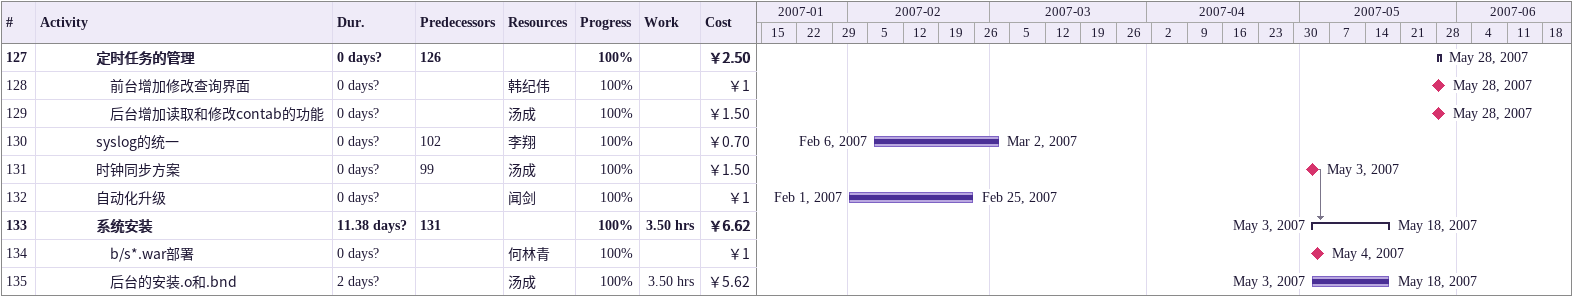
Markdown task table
| ID | Level | Task | Duration | Start | Finish | Predecessors | Resources | % complete | Work (h) | Cost (￥) |
|---|---|---|---|---|---|---|---|---|---|---|
| 127 | 5 | **定时任务的管理** | 0d? | 2007-05-28 | 2007-05-28 | 126 |  | 100 |  | 2.50 |
| 128 | 6 | 前台增加修改查询界面 | 0d? | 2007-05-28 | 2007-05-28 |  | 韩纪伟 | 100 |  | 1 |
| 129 | 6 | 后台增加读取和修改contab的功能 | 0d? | 2007-05-28 | 2007-05-28 |  | 汤成 | 100 |  | 1.50 |
| 130 | 5 | syslog的统一 | 0d? | 2007-02-06 | 2007-03-02 | 102 | 李翔 | 100 |  | 0.70 |
| 131 | 5 | 时钟同步方案 | 0d? | 2007-05-03 | 2007-05-03 | 99 | 汤成 | 100 |  | 1.50 |
| 132 | 5 | 自动化升级 | 0d? | 2007-02-01 | 2007-02-25 |  | 闻剑 | 100 |  | 1 |
| 133 | 5 | **系统安装** | 11.38d? | 2007-05-03 | 2007-05-18 | 131 |  | 100 | 3.50 | 6.62 |
| 134 | 6 | b/s*.war部署 | 0d? | 2007-05-04 | 2007-05-04 |  | 何林青 | 100 |  | 1 |
| 135 | 6 | 后台的安装.o和.bnd | 2d? | 2007-05-03 | 2007-05-18 |  | 汤成 | 100 | 3.50 | 5.62 |
